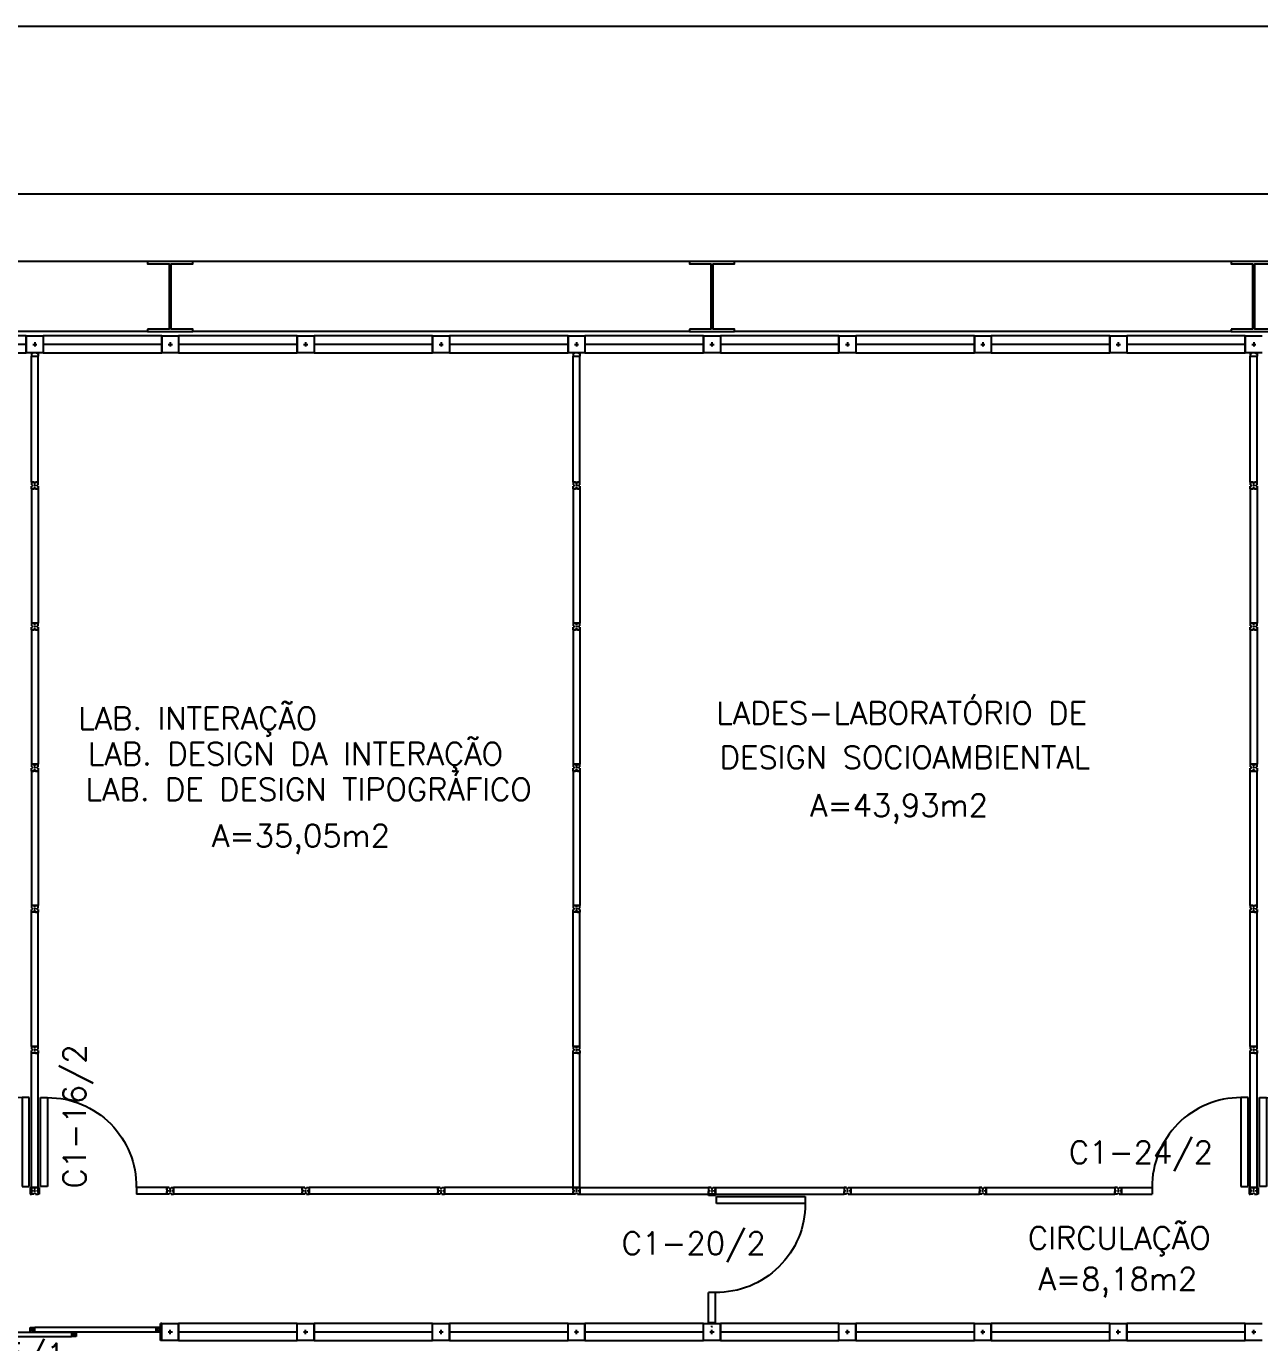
# Model space of a CAD drawing. Header units: centimetres. Extents: x -29 to 78, y -13 to 56.
# Drawn here: x -10.26 to 0.67, y 37.03 to 48.69 of the extents above; entities that cross this region are included whole.
import ezdxf
from ezdxf.enums import TextEntityAlignment as Align

# ---------------------------------------------------------------- set-up
doc = ezdxf.new("R2010")
doc.units = ezdxf.units.CM
doc.header["$LTSCALE"] = 0.01
doc.header["$MEASUREMENT"] = 0
doc.layers.get('0').update_dxf_attribs({"color": 1, "linetype": 'CONTINUOUS'})
for name, color, linetype in [('AREA', 2, 'CONTINUOUS'), ('DIV', 2, 'CONTINUOUS'), ('ENDEREÇO', 2, 'CONTINUOUS'), ('ESQUA', 1, 'CONTINUOUS'), ('ESTRUTURA', 3, 'CONTINUOUS'), ('PORTA', 2, 'CONTINUOUS'), ('TEXTO', 2, 'CONTINUOUS')]:
    doc.layers.add(name, color=color, linetype=linetype)
doc.styles.add('UNB-100', font='simplex.shx', dxfattribs={"height": 0.2})

# ---------------------------------------------------------------- blocks, each defined once
blk = doc.blocks.new('VIGTA')
for p, q in [((0, 0.62), (4.4, 0.62)), ((0, 0), (4.4, 0))]:
    blk.add_line(p, q)
blk = doc.blocks.new('MTT')
at = {"color": 2}
for p, q in [((-0.008, 0.03), (-0.03, 0.03)), ((-0.03, 0.03), (-0.03, 0.006)), ((-0.0205, 0.006), (-0.03, 0.006)), ((-0.0205, -0.006), (-0.0205, 0.006)), ((-0.008, 0.03), (-0.008, 0.02)), ((-0.008, 0.02), (0.008, 0.02)), ((-0.0051, 0), (0.0051, 0)), ((0, -0.0051), (0, 0.0051)), ((0.008, 0.03), (0.03, 0.03)), ((0.008, 0.03), (0.008, 0.02)), ((0.0205, -0.006), (0.0205, 0.006)), ((0.0205, 0.006), (0.03, 0.006)), ((0.03, 0.006), (0.03, 0.03)), ((-0.0205, -0.006), (-0.03, -0.006)), ((-0.03, -0.03), (-0.03, -0.006)), ((-0.008, -0.03), (-0.03, -0.03)), ((-0.008, -0.02), (0.008, -0.02)), ((-0.008, -0.03), (-0.008, -0.02)), ((0.008, -0.03), (0.008, -0.02)), ((0.008, -0.03), (0.03, -0.03)), ((0.0205, -0.006), (0.03, -0.006)), ((0.03, -0.006), (0.03, -0.03))]:
    blk.add_line(p, q, dxfattribs=at)
blk = doc.blocks.new('DIV12')
for p, q in [((-0.0051, 0), (0.0051, 0)), ((0, -0.0051), (0, 0.0051)), ((0.03, 0.03), (1.17, 0.03)), ((0.03, 0.03), (0.03, -0.03)), ((0.03, 0.009), (0.03, 0.027)), ((1.17, 0.03), (1.17, -0.03)), ((1.1949, 0), (1.2051, 0)), ((1.2051, 0), (1.1949, 0)), ((1.2, -0.0051), (1.2, 0.0051)), ((0.03, -0.03), (0.03, -0.009)), ((0.03, -0.009), (0.03, -0.027)), ((0.03, -0.03), (1.17, -0.03))]:
    blk.add_line(p, q)
blk = doc.blocks.new('IMTT125')
for p, q in [((-0.03, -0.083), (-0.03, -0.105)), ((-0.03, -0.083), (-0.02, -0.083)), ((-0.03, -1.22), (-0.03, -0.105)), ((-0.03, -0.105), (0.03, -0.105)), ((-0.02, -0.083), (-0.02, -0.075)), ((0.02, -0.075), (-0.02, -0.075)), ((0, -0.0801), (0, -0.0699)), ((0.02, -0.083), (0.02, -0.075)), ((0.03, -0.083), (0.02, -0.083)), ((0.03, -0.083), (0.03, -0.105)), ((0.03, -1.22), (0.03, -0.105)), ((-0.03, -1.22), (0.03, -1.22)), ((-0.009, -1.22), (-0.027, -1.22)), ((0.0051, -1.25), (-0.0051, -1.25)), ((0, -1.2551), (0, -1.2449)), ((0.03, -1.22), (0.009, -1.22)), ((0.009, -1.22), (0.027, -1.22))]:
    blk.add_line(p, q)
blk = doc.blocks.new('DIV125')
for p, q in [((-0.03, 1.22), (0.03, 1.22)), ((-0.03, 0.03), (-0.03, 1.22)), ((0.0051, 1.25), (-0.0051, 1.25)), ((0, 1.2551), (0, 1.2449)), ((0, 1.2449), (0, 1.2551)), ((0.03, 0.03), (0.03, 1.22)), ((-0.03, 0.03), (0.03, 0.03)), ((-0.009, 0.03), (-0.027, 0.03)), ((0.0051, 0), (-0.0051, 0)), ((0, -0.0051), (0, 0.0051)), ((0.009, 0.03), (0.027, 0.03)), ((0.03, 0.03), (0.009, 0.03))]:
    blk.add_line(p, q)
blk = doc.blocks.new('PD12')
at = {"color": 2}
for p, q in [((-0.05, 0.827), (-0.113, 0.827)), ((-0.113, 0.827), (-0.113, 0.04)), ((-0.05, 0.04), (-0.05, 0.827)), ((-1.205, 0), (-1.195, 0)), ((-1.2, -0.005), (-1.2, 0.005)), ((-1.17, 0.03), (-1.17, -0.03)), ((-1.17, 0.03), (-0.9, 0.03)), ((-1.17, 0.009), (-1.17, 0.027)), ((-0.9, 0.03), (-0.9, -0.03)), ((-0.113, 0.04), (-0.05, 0.04)), ((-0.04, 0.03), (-0.04, -0.03)), ((-0.04, 0.03), (-0.03, 0.03)), ((-0.03, 0.03), (-0.03, -0.03)), ((0.005, 0), (-0.005, 0)), ((-0.005, 0), (0.005, 0)), ((0, -0.005), (0, 0.005)), ((-1.17, -0.009), (-1.17, -0.027)), ((-1.17, -0.03), (-1.17, -0.009)), ((-1.17, -0.03), (-0.9, -0.03)), ((-0.04, -0.03), (-0.03, -0.03))]:
    blk.add_line(p, q, dxfattribs=at)
at = {"color": 1}
blk.add_arc((-0.113, 0.04), 0.787, 90, 180.7004, dxfattribs=at)

msp = doc.modelspace()

# ---------------------------------------------------------------- linework, layer by layer
msp.add_line((-28.383, 47.208), (53.617, 47.208))
at = {"layer": 'ESQUA'}
for p, q in [((-10.258, 45.948), (-11.308, 45.948)), ((-10.258, 45.873), (-11.308, 45.873)), ((-10.258, 45.948), (-10.108, 45.948)), ((-10.258, 45.948), (-10.258, 45.798)), ((-10.258, 45.798), (-10.258, 45.948)), ((-10.201, 45.873), (-10.164, 45.873)), ((-10.183, 45.892), (-10.183, 45.855)), ((-9.058, 45.948), (-10.108, 45.948)), ((-10.108, 45.948), (-10.108, 45.798)), ((-10.108, 45.948), (-10.108, 45.798)), ((-9.058, 45.873), (-10.108, 45.873)), ((-9.058, 45.798), (-9.058, 45.948)), ((-9.058, 45.948), (-8.908, 45.948)), ((-9.058, 45.948), (-9.058, 45.798)), ((-9.001, 45.873), (-8.964, 45.873)), ((-8.983, 45.892), (-8.983, 45.855)), ((-8.908, 45.948), (-8.908, 45.798)), ((-7.858, 45.948), (-8.908, 45.948)), ((-8.908, 45.948), (-8.908, 45.798)), ((-7.858, 45.873), (-8.908, 45.873)), ((-7.858, 45.948), (-7.708, 45.948)), ((-7.858, 45.948), (-7.858, 45.798)), ((-7.858, 45.798), (-7.858, 45.948)), ((-7.801, 45.873), (-7.764, 45.873)), ((-7.783, 45.892), (-7.783, 45.855)), ((-7.708, 45.948), (-7.708, 45.798)), ((-6.658, 45.948), (-7.708, 45.948)), ((-7.708, 45.948), (-7.708, 45.798)), ((-6.658, 45.873), (-7.708, 45.873)), ((-6.658, 45.798), (-6.658, 45.948)), ((-6.658, 45.948), (-6.508, 45.948)), ((-6.658, 45.948), (-6.658, 45.798)), ((-6.601, 45.873), (-6.564, 45.873)), ((-6.583, 45.892), (-6.583, 45.855)), ((-5.458, 45.948), (-6.508, 45.948)), ((-6.508, 45.948), (-6.508, 45.798)), ((-6.508, 45.948), (-6.508, 45.798)), ((-5.458, 45.873), (-6.508, 45.873)), ((-5.458, 45.798), (-5.458, 45.948)), ((-5.458, 45.948), (-5.308, 45.948)), ((-5.458, 45.948), (-5.458, 45.798)), ((-5.401, 45.873), (-5.364, 45.873)), ((-5.383, 45.892), (-5.383, 45.855)), ((-5.308, 45.948), (-5.308, 45.798)), ((-4.258, 45.948), (-5.308, 45.948)), ((-5.308, 45.948), (-5.308, 45.798)), ((-4.258, 45.873), (-5.308, 45.873)), ((-4.258, 45.798), (-4.258, 45.948)), ((-4.258, 45.948), (-4.108, 45.948)), ((-4.258, 45.948), (-4.258, 45.798)), ((-4.201, 45.873), (-4.164, 45.873)), ((-4.183, 45.892), (-4.183, 45.855)), ((-3.058, 45.948), (-4.108, 45.948)), ((-4.108, 45.948), (-4.108, 45.798)), ((-4.108, 45.948), (-4.108, 45.798)), ((-3.058, 45.873), (-4.108, 45.873)), ((-3.058, 45.798), (-3.058, 45.948)), ((-3.058, 45.948), (-2.908, 45.948)), ((-3.058, 45.948), (-3.058, 45.798)), ((-3.001, 45.873), (-2.964, 45.873)), ((-2.983, 45.892), (-2.983, 45.855)), ((-2.908, 45.948), (-2.908, 45.798)), ((-1.858, 45.948), (-2.908, 45.948)), ((-2.908, 45.948), (-2.908, 45.798)), ((-1.858, 45.873), (-2.908, 45.873)), ((-1.858, 45.798), (-1.858, 45.948)), ((-1.858, 45.948), (-1.708, 45.948)), ((-1.858, 45.948), (-1.858, 45.798)), ((-1.801, 45.873), (-1.764, 45.873)), ((-1.783, 45.892), (-1.783, 45.855)), ((-1.708, 45.948), (-1.708, 45.798)), ((-0.658, 45.948), (-1.708, 45.948)), ((-1.708, 45.948), (-1.708, 45.798)), ((-0.658, 45.873), (-1.708, 45.873)), ((-0.658, 45.948), (-0.508, 45.948)), ((-0.658, 45.948), (-0.658, 45.798)), ((-0.658, 45.798), (-0.658, 45.948)), ((-0.601, 45.873), (-0.564, 45.873)), ((-0.583, 45.892), (-0.583, 45.855)), ((0.542, 45.948), (-0.508, 45.948)), ((-0.508, 45.948), (-0.508, 45.798)), ((-0.508, 45.948), (-0.508, 45.798)), ((0.542, 45.873), (-0.508, 45.873)), ((0.542, 45.798), (0.542, 45.948)), ((0.542, 45.948), (0.692, 45.948)), ((0.542, 45.948), (0.542, 45.798)), ((0.599, 45.873), (0.636, 45.873)), ((0.617, 45.892), (0.617, 45.855)), ((-11.308, 45.798), (-10.258, 45.798)), ((-10.108, 45.798), (-10.258, 45.798)), ((-10.108, 45.798), (-9.058, 45.798)), ((-8.908, 45.798), (-9.058, 45.798)), ((-8.908, 45.798), (-7.858, 45.798)), ((-7.708, 45.798), (-7.858, 45.798)), ((-7.708, 45.798), (-6.658, 45.798)), ((-6.508, 45.798), (-6.658, 45.798)), ((-6.508, 45.798), (-5.458, 45.798)), ((-5.308, 45.798), (-5.458, 45.798)), ((-5.308, 45.798), (-4.258, 45.798)), ((-4.108, 45.798), (-4.258, 45.798)), ((-4.108, 45.798), (-3.058, 45.798)), ((-2.908, 45.798), (-3.058, 45.798)), ((-2.908, 45.798), (-1.858, 45.798)), ((-1.708, 45.798), (-1.858, 45.798)), ((-1.708, 45.798), (-0.658, 45.798)), ((-0.508, 45.798), (-0.658, 45.798)), ((-0.508, 45.798), (0.542, 45.798)), ((0.692, 45.798), (0.542, 45.798)), ((-9.058, 37.048), (-9.058, 37.198)), ((-9.058, 37.198), (-8.908, 37.198)), ((-9.058, 37.048), (-9.058, 37.198)), ((-8.964, 37.123), (-9.001, 37.123)), ((-8.983, 37.105), (-8.983, 37.142)), ((-8.908, 37.048), (-8.908, 37.198)), ((-7.858, 37.198), (-8.908, 37.198)), ((-8.908, 37.198), (-8.908, 37.048)), ((-7.858, 37.123), (-8.908, 37.123)), ((-7.858, 37.198), (-7.708, 37.198)), ((-7.858, 37.048), (-7.858, 37.198)), ((-7.858, 37.048), (-7.858, 37.198)), ((-7.764, 37.123), (-7.801, 37.123)), ((-7.783, 37.105), (-7.783, 37.142)), ((-7.708, 37.048), (-7.708, 37.198)), ((-6.658, 37.198), (-7.708, 37.198)), ((-7.708, 37.198), (-7.708, 37.048)), ((-6.658, 37.123), (-7.708, 37.123)), ((-6.658, 37.048), (-6.658, 37.198)), ((-6.658, 37.198), (-6.508, 37.198)), ((-6.658, 37.048), (-6.658, 37.198)), ((-6.564, 37.123), (-6.601, 37.123)), ((-6.583, 37.105), (-6.583, 37.142)), ((-5.458, 37.198), (-6.508, 37.198)), ((-6.508, 37.198), (-6.508, 37.048)), ((-6.508, 37.048), (-6.508, 37.198)), ((-5.458, 37.123), (-6.508, 37.123)), ((-5.458, 37.048), (-5.458, 37.198)), ((-5.458, 37.198), (-5.308, 37.198)), ((-5.458, 37.048), (-5.458, 37.198)), ((-5.364, 37.123), (-5.401, 37.123)), ((-5.383, 37.105), (-5.383, 37.142)), ((-5.308, 37.048), (-5.308, 37.198)), ((-4.258, 37.198), (-5.308, 37.198)), ((-5.308, 37.198), (-5.308, 37.048)), ((-4.258, 37.123), (-5.308, 37.123)), ((-4.258, 37.048), (-4.258, 37.198)), ((-4.258, 37.198), (-4.108, 37.198)), ((-4.258, 37.048), (-4.258, 37.198)), ((-4.164, 37.123), (-4.201, 37.123)), ((-4.183, 37.105), (-4.183, 37.142)), ((-3.058, 37.198), (-4.108, 37.198)), ((-4.108, 37.198), (-4.108, 37.048)), ((-4.108, 37.048), (-4.108, 37.198)), ((-3.058, 37.123), (-4.108, 37.123)), ((-3.058, 37.048), (-3.058, 37.198)), ((-3.058, 37.198), (-2.908, 37.198)), ((-3.058, 37.048), (-3.058, 37.198)), ((-2.964, 37.123), (-3.001, 37.123)), ((-2.983, 37.105), (-2.983, 37.142)), ((-2.908, 37.048), (-2.908, 37.198)), ((-1.858, 37.198), (-2.908, 37.198)), ((-2.908, 37.198), (-2.908, 37.048)), ((-1.858, 37.123), (-2.908, 37.123)), ((-1.858, 37.048), (-1.858, 37.198)), ((-1.858, 37.198), (-1.708, 37.198)), ((-1.858, 37.048), (-1.858, 37.198)), ((-1.764, 37.123), (-1.801, 37.123)), ((-1.783, 37.105), (-1.783, 37.142)), ((-1.708, 37.048), (-1.708, 37.198)), ((-0.658, 37.198), (-1.708, 37.198)), ((-1.708, 37.198), (-1.708, 37.048)), ((-0.658, 37.123), (-1.708, 37.123)), ((-0.658, 37.198), (-0.508, 37.198)), ((-0.658, 37.048), (-0.658, 37.198)), ((-0.658, 37.048), (-0.658, 37.198)), ((-0.564, 37.123), (-0.601, 37.123)), ((-0.583, 37.105), (-0.583, 37.142)), ((0.542, 37.198), (-0.508, 37.198)), ((-0.508, 37.198), (-0.508, 37.048)), ((-0.508, 37.048), (-0.508, 37.198)), ((0.542, 37.123), (-0.508, 37.123)), ((0.542, 37.048), (0.542, 37.198)), ((0.542, 37.198), (0.692, 37.198)), ((0.542, 37.048), (0.542, 37.198)), ((0.636, 37.123), (0.599, 37.123)), ((0.617, 37.105), (0.617, 37.142)), ((-8.908, 37.048), (-9.058, 37.048)), ((-8.908, 37.048), (-7.858, 37.048)), ((-7.708, 37.048), (-7.858, 37.048)), ((-7.708, 37.048), (-6.658, 37.048)), ((-6.508, 37.048), (-6.658, 37.048)), ((-6.508, 37.048), (-5.458, 37.048)), ((-5.308, 37.048), (-5.458, 37.048)), ((-5.308, 37.048), (-4.258, 37.048)), ((-4.108, 37.048), (-4.258, 37.048)), ((-4.108, 37.048), (-3.058, 37.048)), ((-2.908, 37.048), (-3.058, 37.048)), ((-2.908, 37.048), (-1.858, 37.048)), ((-1.708, 37.048), (-1.858, 37.048)), ((-1.708, 37.048), (-0.658, 37.048)), ((-0.508, 37.048), (-0.658, 37.048)), ((-0.508, 37.048), (0.542, 37.048)), ((0.692, 37.048), (0.542, 37.048))]:
    msp.add_line(p, q, dxfattribs=at)
at = {"layer": 'ESTRUTURA'}
for points in [[(-9.183, 46.008), (-9.183, 45.988), (-8.783, 45.988), (-8.783, 46.008), (-8.973, 46.008), (-8.973, 46.588), (-8.783, 46.588), (-8.783, 46.608), (-9.183, 46.608), (-9.183, 46.588), (-8.993, 46.588), (-8.993, 46.008)], [(-4.383, 46.008), (-4.383, 45.988), (-3.983, 45.988), (-3.983, 46.008), (-4.173, 46.008), (-4.173, 46.588), (-3.983, 46.588), (-3.983, 46.608), (-4.383, 46.608), (-4.383, 46.588), (-4.193, 46.588), (-4.193, 46.008)], [(0.417, 46.008), (0.417, 45.988), (0.817, 45.988), (0.817, 46.008), (0.627, 46.008), (0.627, 46.588), (0.817, 46.588), (0.817, 46.608), (0.417, 46.608), (0.417, 46.588), (0.607, 46.588), (0.607, 46.008)]]:
    msp.add_lwpolyline(points, close=True, dxfattribs=at)
at = {"layer": 'PORTA'}
for p, q in [((-10.932, 37.123), (-9.857, 37.123)), ((-10.223, 37.123), (-10.223, 37.163)), ((-10.223, 37.163), (-10.183, 37.163)), ((-10.223, 37.123), (-10.183, 37.123)), ((-10.213, 37.133), (-10.213, 37.153)), ((-10.213, 37.153), (-10.193, 37.153)), ((-10.213, 37.133), (-10.193, 37.133)), ((-10.193, 37.133), (-10.193, 37.153)), ((-10.183, 37.123), (-10.183, 37.163)), ((-9.108, 37.163), (-10.183, 37.163)), ((-9.108, 37.123), (-10.183, 37.123)), ((-9.857, 37.123), (-9.857, 37.083)), ((-9.817, 37.123), (-9.857, 37.123)), ((-9.847, 37.113), (-9.847, 37.093)), ((-9.827, 37.113), (-9.847, 37.113)), ((-9.827, 37.093), (-9.847, 37.093)), ((-9.827, 37.113), (-9.827, 37.093)), ((-9.817, 37.123), (-9.817, 37.083)), ((-9.068, 37.163), (-9.108, 37.163)), ((-9.108, 37.123), (-9.108, 37.163)), ((-9.068, 37.123), (-9.108, 37.123)), ((-9.078, 37.153), (-9.098, 37.153)), ((-9.098, 37.133), (-9.098, 37.153)), ((-9.078, 37.133), (-9.098, 37.133)), ((-9.078, 37.133), (-9.078, 37.153)), ((-9.058, 37.198), (-9.068, 37.198)), ((-9.068, 37.143), (-9.068, 37.198)), ((-9.068, 37.048), (-9.068, 37.143)), ((-10.932, 37.083), (-9.857, 37.083)), ((-9.817, 37.083), (-9.857, 37.083)), ((-9.058, 37.048), (-9.068, 37.048))]:
    msp.add_line(p, q, dxfattribs=at)
at = {"layer": 'TEXTO'}
msp.add_line((-28.964, 48.691), (5.797, 48.691), dxfattribs=at)

# ---------------------------------------------------------------- block references
at = {"rotation": 180}
for p in [(-9.183, 46.608), (-4.383, 46.608), (0.417, 46.608)]:
    msp.add_blockref('VIGTA', p, dxfattribs=at)
at = {"layer": 'DIV'}
for name, p in [('IMTT125', (-10.183, 45.873)), ('IMTT125', (-5.383, 45.873)), ('IMTT125', (0.617, 45.873)), ('MTT', (-10.183, 44.623)), ('MTT', (-5.383, 44.623)), ('MTT', (0.617, 44.623)), ('MTT', (-10.183, 43.373)), ('MTT', (-5.383, 43.373)), ('MTT', (0.617, 43.373)), ('MTT', (-10.183, 42.123)), ('MTT', (-5.383, 42.123)), ('MTT', (0.617, 42.123)), ('DIV125', (0.617, 40.873)), ('MTT', (-10.183, 40.873)), ('MTT', (-5.383, 40.873)), ('MTT', (0.617, 40.873)), ('MTT', (-10.183, 39.623)), ('MTT', (-5.383, 39.623)), ('MTT', (0.617, 39.623)), ('PD12', (-10.183, 38.373)), ('PD12', (0.617, 38.373)), ('MTT', (-5.383, 38.373)), ('MTT', (-5.383, 38.373)), ('DIV12', (-5.383, 38.373)), ('MTT', (-4.183, 38.373)), ('MTT', (-4.183, 38.373)), ('DIV12', (-4.183, 38.373)), ('MTT', (-2.983, 38.373)), ('DIV12', (-2.983, 38.373)), ('MTT', (-1.783, 38.373)), ('DIV12', (-1.783, 38.373)), ('MTT', (-0.583, 38.373)), ('MTT', (-0.583, 38.373)), ('MTT', (0.617, 38.373))]:
    msp.add_blockref(name, p, dxfattribs=at)
at = {"layer": 'DIV', "rotation": 180}
for name, p in [('DIV125', (-10.183, 44.623)), ('DIV125', (-5.383, 44.623)), ('DIV125', (0.617, 44.623)), ('DIV125', (-10.183, 43.373)), ('DIV125', (-5.383, 43.373)), ('DIV125', (0.617, 43.373)), ('DIV125', (-10.183, 42.123)), ('DIV125', (-5.383, 42.123)), ('MTT', (-7.783, 38.373)), ('MTT', (-6.583, 38.373))]:
    msp.add_blockref(name, p, dxfattribs=at)
at = {"layer": 'DIV', "xscale": -1}
for name, p in [('DIV125', (-10.183, 39.623)), ('DIV125', (-5.383, 39.623)), ('DIV125', (0.617, 39.623)), ('DIV125', (-10.183, 38.373)), ('DIV125', (-5.383, 38.373)), ('DIV125', (0.617, 38.373)), ('PD12', (-10.183, 38.373)), ('PD12', (0.617, 38.373)), ('DIV12', (-7.783, 38.373)), ('DIV12', (-6.583, 38.373)), ('DIV12', (-5.383, 38.373))]:
    msp.add_blockref(name, p, dxfattribs=at)
for name, p, rotation in [('MTT', (-10.183, 38.373), 180), ('MTT', (-8.983, 38.373), 180), ('PD12', (-4.183, 38.373), 270)]:
    msp.add_blockref(name, p, dxfattribs=dict(at, rotation=rotation))

# ---------------------------------------------------------------- texts
at = {"layer": 'AREA', "style": 'UNB-100'}
for s, p in [('A=43,93m2', (-2.525, 41.689)), ('A=35,05m2', (-7.824, 41.42)), ('A=8,18m2', (-0.586, 37.493))]:
    msp.add_text(s, height=0.2, dxfattribs=at).set_placement(p, align=Align.CENTER)
at = {"layer": 'ENDEREÇO', "insert": (-9.931, 38.394), "char_height": 0.2, "width": 1.70148, "attachment_point": 1, "rotation": 90, "style": 'UNB-100'}
msp.add_mtext('C1-16/2', dxfattribs=at)
at = {"layer": 'ENDEREÇO', "char_height": 0.2, "attachment_point": 1, "style": 'UNB-100'}
for s, insert, width in [('C1-24/2', (-1.021, 38.815), 1.33133), ('C1-20/2', (-4.983, 38.009), 1.33133), ('C1-15/1', (-11.189, 37.024), 1.52576)]:
    msp.add_mtext(s, dxfattribs=dict(at, insert=insert, width=width))
at = {"layer": 'TEXTO', "style": 'UNB-100'}
for s, p in [('LAB. INTERAÇÃO ', (-8.671, 42.46)), ('LADES-LABORATÓRIO DE', (-2.502, 42.507)), ('LAB. DESIGN DA INTERAÇÃO', (-7.873, 42.146)), ('DESIGN SOCIOAMBIENTAL ', (-2.404, 42.114)), ('LAB. DE DESIGN TIPOGRÁFICO', (-7.756, 41.831)), ('CIRCULAÇÃO', (-0.574, 37.856))]:
    msp.add_text(s, height=0.2, dxfattribs=at).set_placement(p, align=Align.CENTER)

doc.saveas('drawing.dxf')
